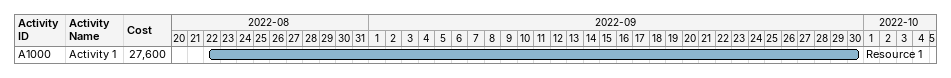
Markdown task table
| ID | Task | Start | Finish | Resources | Cost |
|---|---|---|---|---|---|
| A1000 | Activity 1 | 2022-08-22 | 2022-09-30 | Resource 1 | 27600 |
